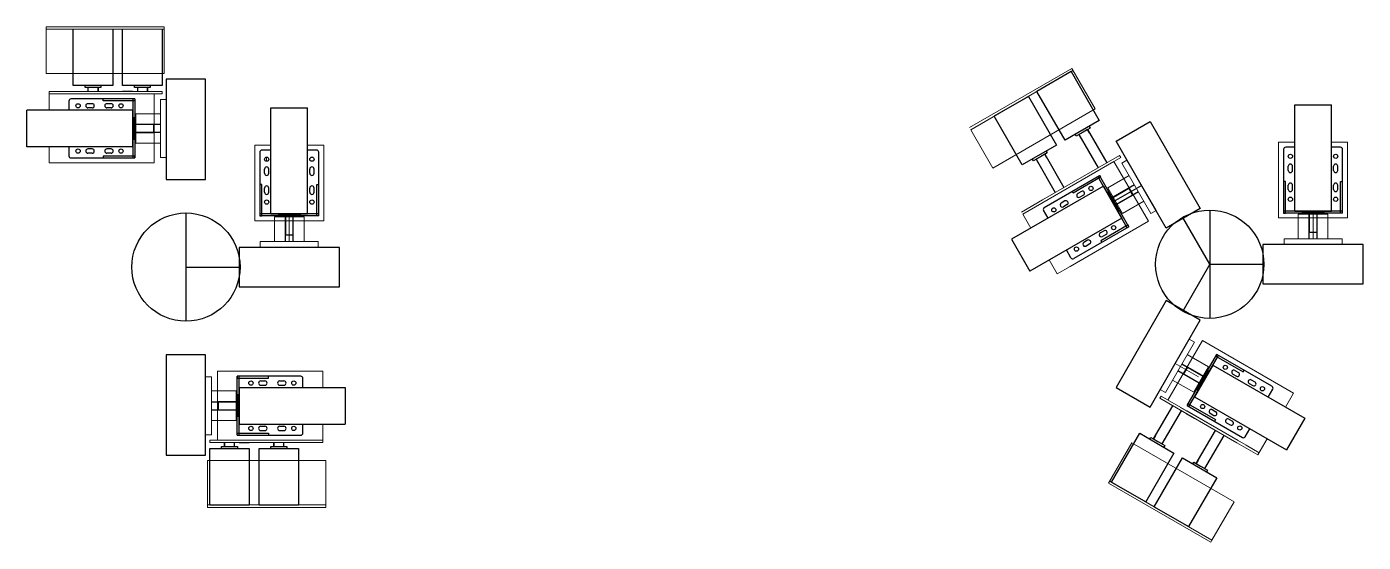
# Model space of a CAD drawing. Header units: millimetres. Extents: x -15418 to 43885, y -27590 to 23052.
# Drawn here: x 15803 to 17161, y 2806 to 3329 of the extents above; entities that cross this region are included whole.
import ezdxf

# ---------------------------------------------------------------- set-up
doc = ezdxf.new("R2010")
doc.units = ezdxf.units.MM
doc.header["$LTSCALE"] = 0.5
doc.layers.get('0').update_dxf_attribs({"lineweight": 5})
doc.layers.get('Defpoints').update_dxf_attribs({"color": 4})
for name, color, linetype in [('Layer1', 1, 'Continuous'), ('Layer10', 5, 'Continuous'), ('Layer2', 2, 'Continuous'), ('Layer3', 9, 'Continuous')]:
    doc.layers.add(name, color=color, linetype=linetype)
doc.layers.add('Layer8', color=7, linetype='Continuous', lineweight=5)
doc.layers.add('Layer9', color=3, linetype='Continuous', lineweight=5)

msp = doc.modelspace()

# ---------------------------------------------------------------- linework, layer by layer
at = {"transparency": 33554661}
for p, q in [((15910.1765, 3260.9927), (15849.7965, 3260.9927)), ((15944.3415, 3255.4927), (15938.3415, 3255.4927)), ((15938.3415, 3255.4927), (15938.3415, 3196.4927)), ((15944.3415, 3196.4927), (15944.3415, 3255.4927)), ((15913.3415, 3240.9927), (15913.3415, 3210.9927)), ((15938.3415, 3240.9927), (15913.3415, 3240.9927)), ((15938.3415, 3210.9927), (15913.3415, 3210.9927)), ((15938.3415, 3196.4927), (15944.3415, 3196.4927)), ((16915.4211, 3190.7176), (16920.6172, 3193.7176)), ((16920.6172, 3193.7176), (16950.1172, 3142.6221)), ((16922.6711, 3178.1602), (16901.0204, 3165.6602)), ((16944.9211, 3139.6221), (16915.4211, 3190.7176)), ((16916.0204, 3139.6795), (16901.0204, 3165.6602)), ((16937.6711, 3152.1795), (16916.0204, 3139.6795)), ((16950.1172, 3142.6221), (16944.9211, 3139.6221)), ((17124.7247, 3139.0392), (17094.7247, 3139.0392)), ((17094.7247, 3114.0392), (17094.7247, 3139.0392)), ((17109.7247, 3114.0392), (17109.7247, 3139.0392)), ((17124.7247, 3114.0392), (17124.7247, 3139.0392)), ((16084.3415, 3136.1731), (16054.3415, 3136.1731)), ((16054.3415, 3111.1731), (16054.3415, 3136.1731)), ((16069.3415, 3111.1731), (16069.3415, 3136.1731)), ((16084.3415, 3111.1731), (16084.3415, 3136.1731)), ((16098.8415, 3111.1731), (16039.8415, 3111.1731)), ((16039.8415, 3111.1731), (16039.8415, 3105.1731)), ((16098.8415, 3105.1731), (16098.8415, 3111.1731)), ((16923.2795, 3120.7765), (16870.9888, 3090.5865)), ((17139.2247, 3114.0392), (17080.2247, 3114.0392)), ((17080.2247, 3114.0392), (17080.2247, 3108.0392)), ((17139.2247, 3108.0392), (17139.2247, 3114.0392)), ((16039.8415, 3105.1731), (16098.8415, 3105.1731)), ((17080.2247, 3108.0392), (17139.2247, 3108.0392)), ((16983.938, 3012.0356), (16954.438, 2960.9401)), ((16959.6342, 2957.9401), (16989.1342, 3009.0356)), ((16989.1342, 3009.0356), (16983.938, 3012.0356)), ((16981.8842, 2996.4783), (17003.5348, 2983.9783)), ((16969.5981, 2987.1982), (16993.1737, 2973.5868)), ((16988.5348, 2957.9975), (17003.5348, 2983.9783)), ((15990.3415, 2973.8534), (15984.3415, 2973.8534)), ((15984.3415, 2973.8534), (15984.3415, 2914.8534)), ((15990.3415, 2914.8534), (15990.3415, 2973.8534)), ((16954.438, 2960.9401), (16959.6342, 2957.9401)), ((16966.8842, 2970.4975), (16988.5348, 2957.9975)), ((15990.3415, 2959.3534), (16015.3415, 2959.3534)), ((16015.3415, 2929.3534), (16015.3415, 2959.3534)), ((16981.2758, 2939.0945), (17033.5664, 2908.9045)), ((15990.3415, 2929.3534), (16015.3415, 2929.3534)), ((15984.3415, 2914.8534), (15990.3415, 2914.8534)), ((16018.5065, 2909.3534), (16078.8865, 2909.3534))]:
    msp.add_line(p, q, dxfattribs=at)
at = {"layer": 'Defpoints', "transparency": 33554661}
for p, q in [((15845.4815, 3253.8427), (15845.4815, 3244.6427)), ((15912.3415, 3255.9927), (15847.6315, 3255.9927)), ((15869.0415, 3251.1427), (15864.7415, 3251.1427)), ((15869.0415, 3246.8427), (15864.7415, 3246.8427)), ((15880.3415, 3253.9927), (15880.3415, 3255.9927)), ((15912.3415, 3253.9927), (15880.3415, 3253.9927)), ((15888.3415, 3251.1427), (15884.0415, 3251.1427)), ((15888.3415, 3246.8427), (15884.0415, 3246.8427)), ((15910.3415, 3255.9927), (15910.3415, 3195.9927)), ((15912.3415, 3255.9927), (15912.3415, 3195.9927)), ((15912.3415, 3255.9927), (15912.3415, 3253.9927)), ((15910.3415, 3236.9927), (15912.3415, 3236.9927)), ((15845.4815, 3207.3427), (15845.4815, 3198.1427)), ((15910.3415, 3214.9927), (15912.3415, 3214.9927)), ((17091.0747, 3206.8992), (17081.8747, 3206.8992)), ((17137.5747, 3206.8992), (17128.3747, 3206.8992)), ((15847.6315, 3195.9927), (15912.3415, 3195.9927)), ((15869.0415, 3205.1427), (15864.7415, 3205.1427)), ((15869.0415, 3200.8427), (15864.7415, 3200.8427)), ((15912.3415, 3197.9927), (15880.3415, 3197.9927)), ((15880.3415, 3197.9927), (15880.3415, 3195.9927)), ((15888.3415, 3205.1427), (15884.0415, 3205.1427)), ((15888.3415, 3200.8427), (15884.0415, 3200.8427)), ((15912.3415, 3195.9927), (15912.3415, 3197.9927)), ((16039.3415, 3201.8831), (16039.3415, 3137.1731)), ((16050.6915, 3204.0331), (16041.4915, 3204.0331)), ((16097.1915, 3204.0331), (16087.9915, 3204.0331)), ((16099.3415, 3137.1731), (16099.3415, 3201.8831)), ((17079.7247, 3204.7492), (17079.7247, 3140.0392)), ((17139.7247, 3140.0392), (17139.7247, 3204.7492)), ((16044.1915, 3180.4731), (16044.1915, 3184.7731)), ((16048.4915, 3180.4731), (16048.4915, 3184.7731)), ((16090.1915, 3180.4731), (16090.1915, 3184.7731)), ((16094.4915, 3180.4731), (16094.4915, 3184.7731)), ((16836.6139, 3145.7956), (16892.6544, 3178.1506)), ((16922.6544, 3126.1891), (16892.6544, 3178.1506)), ((16892.6544, 3178.1506), (16893.6544, 3176.4186)), ((17084.5747, 3183.3392), (17084.5747, 3187.6392)), ((17088.8747, 3183.3392), (17088.8747, 3187.6392)), ((17130.5747, 3183.3392), (17130.5747, 3187.6392)), ((17134.8747, 3183.3392), (17134.8747, 3187.6392)), ((16041.3415, 3169.1731), (16039.3415, 3169.1731)), ((16041.3415, 3137.1731), (16041.3415, 3169.1731)), ((16044.1915, 3161.1731), (16044.1915, 3165.4731)), ((16048.4915, 3161.1731), (16048.4915, 3165.4731)), ((16090.1915, 3161.1731), (16090.1915, 3165.4731)), ((16094.4915, 3161.1731), (16094.4915, 3165.4731)), ((16097.3415, 3137.1731), (16097.3415, 3169.1731)), ((16097.3415, 3169.1731), (16099.3415, 3169.1731)), ((16893.6544, 3176.4186), (16865.9416, 3160.4186)), ((16920.9223, 3125.1891), (16890.9223, 3177.1506)), ((17081.7247, 3172.0392), (17079.7247, 3172.0392)), ((17081.7247, 3140.0392), (17081.7247, 3172.0392)), ((17084.5747, 3164.0392), (17084.5747, 3168.3392)), ((17088.8747, 3164.0392), (17088.8747, 3168.3392)), ((17130.5747, 3164.0392), (17130.5747, 3168.3392)), ((17134.8747, 3164.0392), (17134.8747, 3168.3392)), ((17137.7247, 3140.0392), (17137.7247, 3172.0392)), ((17137.7247, 3172.0392), (17139.7247, 3172.0392)), ((16857.5805, 3152.3004), (16853.8566, 3150.1504)), ((16865.9416, 3160.4186), (16864.9416, 3162.1506)), ((16874.2948, 3161.9504), (16870.5709, 3159.8004)), ((16876.4448, 3158.2265), (16872.7209, 3156.0765)), ((16900.4223, 3160.6961), (16902.1544, 3161.6961)), ((16099.3415, 3139.1731), (16039.3415, 3139.1731)), ((16058.3415, 3139.1731), (16058.3415, 3137.1731)), ((16080.3415, 3139.1731), (16080.3415, 3137.1731)), ((16840.4269, 3134.8912), (16835.8269, 3142.8587)), ((16859.7305, 3148.5765), (16856.0066, 3146.4265)), ((16911.4223, 3141.6436), (16913.1544, 3142.6436)), ((17139.7247, 3142.0392), (17079.7247, 3142.0392)), ((17139.7247, 3140.0392), (17079.7247, 3140.0392)), ((17079.7247, 3140.0392), (17081.7247, 3140.0392)), ((17098.7247, 3142.0392), (17098.7247, 3140.0392)), ((17120.7247, 3142.0392), (17120.7247, 3140.0392)), ((17139.7247, 3140.0392), (17137.7247, 3140.0392)), ((16099.3415, 3137.1731), (16039.3415, 3137.1731)), ((16039.3415, 3137.1731), (16041.3415, 3137.1731)), ((16099.3415, 3137.1731), (16097.3415, 3137.1731)), ((16922.6544, 3126.1891), (16866.6139, 3093.8341)), ((16921.6544, 3127.9211), (16893.9416, 3111.9211)), ((16922.6544, 3126.1891), (16921.6544, 3127.9211)), ((16880.5805, 3112.4632), (16876.8566, 3110.3132)), ((16897.2948, 3122.1132), (16893.5709, 3119.9632)), ((16893.9416, 3111.9211), (16894.9416, 3110.1891)), ((16899.4448, 3118.3893), (16895.7209, 3116.2393)), ((16863.6769, 3094.621), (16859.0769, 3102.5885)), ((16882.7305, 3108.7393), (16879.0066, 3106.5893)), ((16981.9008, 2944.5071), (17011.9008, 2996.4686)), ((16983.6329, 2943.5071), (17013.6329, 2995.4686)), ((17011.9008, 2996.4686), (17010.9008, 2994.7366)), ((17010.9008, 2994.7366), (17038.6136, 2978.7366)), ((17067.9413, 2964.1136), (17011.9008, 2996.4686)), ((17004.1329, 2979.0142), (17002.4008, 2980.0142)), ((17028.1104, 2976.5445), (17031.8344, 2974.3945)), ((17030.2604, 2980.2684), (17033.9844, 2978.1184)), ((17038.6136, 2978.7366), (17039.6136, 2980.4686)), ((16081.0515, 2974.3534), (16016.3415, 2974.3534)), ((16016.3415, 2914.3534), (16016.3415, 2974.3534)), ((16016.3415, 2974.3534), (16016.3415, 2972.3534)), ((16016.3415, 2972.3534), (16048.3415, 2972.3534)), ((16018.3415, 2914.3534), (16018.3415, 2974.3534)), ((16040.3415, 2969.5034), (16044.6415, 2969.5034)), ((16040.3415, 2965.2034), (16044.6415, 2965.2034)), ((16048.3415, 2972.3534), (16048.3415, 2974.3534)), ((16059.6415, 2969.5034), (16063.9415, 2969.5034)), ((16059.6415, 2965.2034), (16063.9415, 2965.2034)), ((16083.2015, 2963.0034), (16083.2015, 2972.2034)), ((16993.1329, 2959.9616), (16991.4008, 2960.9616)), ((17044.8247, 2966.8945), (17048.5486, 2964.7445)), ((17046.9747, 2970.6184), (17050.6986, 2968.4684)), ((17064.1283, 2953.2092), (17068.7283, 2961.1767)), ((16018.3415, 2955.3534), (16016.3415, 2955.3534)), ((16981.9008, 2944.5071), (16982.9008, 2946.2392)), ((16981.9008, 2944.5071), (17037.9413, 2912.1521)), ((16982.9008, 2946.2392), (17010.6136, 2930.2392)), ((17005.1104, 2936.7073), (17008.8344, 2934.5573)), ((17007.2604, 2940.4312), (17010.9844, 2938.2812)), ((16018.3415, 2933.3534), (16016.3415, 2933.3534)), ((16040.3415, 2923.5034), (16044.6415, 2923.5034)), ((16059.6415, 2923.5034), (16063.9415, 2923.5034)), ((16083.2015, 2916.5034), (16083.2015, 2925.7034)), ((17010.6136, 2930.2392), (17009.6136, 2928.5071)), ((17021.8247, 2927.0573), (17025.5486, 2924.9073)), ((17023.9747, 2930.7812), (17027.6986, 2928.6312)), ((17040.8783, 2912.9391), (17045.4783, 2920.9065)), ((16016.3415, 2914.3534), (16016.3415, 2916.3534)), ((16016.3415, 2916.3534), (16048.3415, 2916.3534)), ((16016.3415, 2914.3534), (16081.0515, 2914.3534)), ((16040.3415, 2919.2034), (16044.6415, 2919.2034)), ((16048.3415, 2916.3534), (16048.3415, 2914.3534)), ((16059.6415, 2919.2034), (16063.9415, 2919.2034))]:
    msp.add_line(p, q, dxfattribs=at)
for centre in [(15854.7415, 3248.9927), (15898.3415, 3248.9927), (15854.7415, 3202.9927), (15898.3415, 3202.9927), (16046.3415, 3194.7731), (16092.3415, 3194.7731), (17086.7247, 3197.6392), (17132.7247, 3197.6392), (16884.03, 3165.0884), (16046.3415, 3151.1731), (16092.3415, 3151.1731), (17086.7247, 3154.0392), (17132.7247, 3154.0392), (16846.2713, 3143.2884), (16907.03, 3125.2513), (16869.2713, 3103.4513), (17020.5252, 2983.4065), (16030.3415, 2967.3534), (16073.9415, 2967.3534), (17058.2839, 2961.6065), (16997.5252, 2943.5693), (16030.3415, 2921.3534), (16073.9415, 2921.3534), (17035.2839, 2921.7693)]:
    msp.add_circle(centre, 2.15, dxfattribs=at)
for centre, start, end in [((15847.6315, 3253.8427), 90, 180), ((15864.7415, 3248.9927), 90, 270), ((15869.0415, 3248.9927), 270, 90), ((15884.0415, 3248.9927), 90, 270), ((15888.3415, 3248.9927), 270, 90), ((17081.8747, 3204.7492), 90, 180), ((17137.5747, 3204.7492), 0, 90), ((15847.6315, 3198.1427), 180, 270), ((15864.7415, 3202.9927), 90, 270), ((15869.0415, 3202.9927), 270, 90), ((15884.0415, 3202.9927), 90, 270), ((15888.3415, 3202.9927), 270, 90), ((16041.4915, 3201.8831), 90, 180), ((16097.1915, 3201.8831), 0, 90), ((16046.3415, 3184.7731), 0, 180), ((16046.3415, 3180.4731), 180, 0), ((16092.3415, 3184.7731), 0, 180), ((16092.3415, 3180.4731), 180, 0), ((17086.7247, 3187.6392), 0, 180), ((17086.7247, 3183.3392), 180, 0), ((17132.7247, 3187.6392), 0, 180), ((17132.7247, 3183.3392), 180, 0), ((16046.3415, 3165.4731), 0, 180), ((16092.3415, 3165.4731), 0, 180), ((17086.7247, 3168.3392), 0, 180), ((17132.7247, 3168.3392), 0, 180), ((16046.3415, 3161.1731), 180, 0), ((16092.3415, 3161.1731), 180, 0), ((16858.6555, 3150.4384), 300, 120), ((16871.6459, 3157.9384), 120, 300), ((16875.3698, 3160.0884), 300, 120), ((17086.7247, 3164.0392), 180, 0), ((17132.7247, 3164.0392), 180, 0), ((16837.6889, 3143.9337), 120, 210), ((16854.9316, 3148.2884), 120, 300), ((16877.9316, 3108.4513), 120, 300), ((16881.6555, 3110.6013), 300, 120), ((16894.6459, 3118.1013), 120, 300), ((16898.3698, 3120.2513), 300, 120), ((16865.5389, 3095.696), 210, 300), ((17029.1854, 2978.4065), 60, 240), ((17032.9094, 2976.2565), 240, 60), ((16040.3415, 2967.3534), 90, 270), ((16044.6415, 2967.3534), 270, 90), ((16059.6415, 2967.3534), 90, 270), ((16063.9415, 2967.3534), 270, 90), ((16081.0515, 2972.2034), 0, 90), ((17045.8997, 2968.7565), 60, 240), ((17049.6236, 2966.6065), 240, 60), ((17066.8663, 2962.2517), 330, 60), ((17006.1854, 2938.5693), 60, 240), ((17009.9094, 2936.4193), 240, 60), ((16040.3415, 2921.3534), 90, 270), ((16044.6415, 2921.3534), 270, 90), ((16059.6415, 2921.3534), 90, 270), ((16063.9415, 2921.3534), 270, 90), ((17022.8997, 2928.9193), 60, 240), ((17026.6236, 2926.7693), 240, 60), ((16081.0515, 2916.5034), 270, 0), ((17039.0163, 2914.0141), 240, 330)]:
    msp.add_arc(centre, 2.15, start, end, dxfattribs=at)
at = {"layer": 'Layer1', "transparency": 33554661}
for p, q in [((16050.6915, 3246.9731), (16087.9915, 3246.9731)), ((16050.6915, 3139.1731), (16050.6915, 3246.9731)), ((16087.9915, 3139.1731), (16087.9915, 3246.9731)), ((17091.0747, 3249.8392), (17128.3747, 3249.8392)), ((17091.0747, 3142.0392), (17091.0747, 3249.8392)), ((17128.3747, 3142.0392), (17128.3747, 3249.8392)), ((15910.3415, 3244.6427), (15802.5415, 3244.6427)), ((15802.5415, 3207.3427), (15802.5415, 3244.6427)), ((15910.3415, 3207.3427), (15910.3415, 3244.6427)), ((15910.3415, 3236.9927), (15911.6415, 3236.9927)), ((15911.6415, 3214.9927), (15911.6415, 3236.9927)), ((15910.3415, 3229.9927), (15911.6415, 3229.9927)), ((15910.3415, 3225.9927), (15911.6415, 3225.9927)), ((15910.3415, 3221.9927), (15911.6415, 3221.9927)), ((15931.6415, 3229.9927), (15911.6415, 3229.9927)), ((15911.6415, 3221.9927), (15931.6415, 3221.9927)), ((15931.6415, 3221.9927), (15931.6415, 3229.9927)), ((15910.3415, 3207.3427), (15802.5415, 3207.3427)), ((15910.3415, 3214.9927), (15911.6415, 3214.9927)), ((16896.5973, 3167.3212), (16803.2398, 3113.4212)), ((16896.5973, 3167.3212), (16915.2473, 3135.0185)), ((16905.0482, 3155.2839), (16922.3687, 3165.2839)), ((16922.3687, 3165.2839), (16926.3687, 3158.3557)), ((16900.4223, 3160.6961), (16901.5482, 3161.3461)), ((16901.5482, 3161.3461), (16912.5482, 3142.2936)), ((16903.9223, 3154.6339), (16905.0482, 3155.2839)), ((16905.9223, 3151.1698), (16907.0482, 3151.8198)), ((16926.3687, 3158.3557), (16909.0482, 3148.3557)), ((16050.6915, 3139.1731), (16087.9915, 3139.1731)), ((16058.3415, 3139.1731), (16058.3415, 3137.8731)), ((16058.3415, 3137.8731), (16080.3415, 3137.8731)), ((16065.3415, 3139.1731), (16065.3415, 3137.8731)), ((16065.3415, 3137.8731), (16065.3415, 3117.8731)), ((16069.3415, 3139.1731), (16069.3415, 3137.8731)), ((16073.3415, 3139.1731), (16073.3415, 3137.8731)), ((16073.3415, 3117.8731), (16073.3415, 3137.8731)), ((16080.3415, 3139.1731), (16080.3415, 3137.8731)), ((16907.9223, 3147.7057), (16909.0482, 3148.3557)), ((16911.4223, 3141.6436), (16912.5482, 3142.2936)), ((17091.0747, 3142.0392), (17128.3747, 3142.0392)), ((17098.7247, 3142.0392), (17098.7247, 3140.7392)), ((17098.7247, 3140.7392), (17120.7247, 3140.7392)), ((17105.7247, 3142.0392), (17105.7247, 3140.7392)), ((17105.7247, 3140.7392), (17105.7247, 3120.7392)), ((17109.7247, 3142.0392), (17109.7247, 3140.7392)), ((17113.7247, 3142.0392), (17113.7247, 3140.7392)), ((17113.7247, 3120.7392), (17113.7247, 3140.7392)), ((17120.7247, 3142.0392), (17120.7247, 3140.7392)), ((16915.2473, 3135.0185), (16821.8898, 3081.1185)), ((16065.3415, 3117.8731), (16073.3415, 3117.8731)), ((16803.2398, 3113.4212), (16821.8898, 3081.1185)), ((17105.7247, 3120.7392), (17113.7247, 3120.7392)), ((16982.1865, 2983.602), (16978.1865, 2976.6738)), ((16978.1865, 2976.6738), (16995.5071, 2966.6738)), ((16999.5071, 2973.602), (16982.1865, 2983.602)), ((17007.9579, 2985.6392), (16989.3079, 2953.3365)), ((17003.0071, 2979.6642), (16992.0071, 2960.6116)), ((17004.1329, 2979.0142), (17003.0071, 2979.6642)), ((17007.9579, 2985.6392), (17101.3154, 2931.7392)), ((16018.3415, 2963.0034), (16018.3415, 2925.7034)), ((16018.3415, 2963.0034), (16126.1415, 2963.0034)), ((16126.1415, 2963.0034), (16126.1415, 2925.7034)), ((16996.6329, 2966.0238), (16995.5071, 2966.6738)), ((16998.6329, 2969.4879), (16997.5071, 2970.1379)), ((17000.6329, 2972.952), (16999.5071, 2973.602)), ((16017.0415, 2948.3534), (15997.0415, 2948.3534)), ((15997.0415, 2948.3534), (15997.0415, 2940.3534)), ((16018.3415, 2955.3534), (16017.0415, 2955.3534)), ((16017.0415, 2955.3534), (16017.0415, 2933.3534)), ((16018.3415, 2948.3534), (16017.0415, 2948.3534)), ((16989.3079, 2953.3365), (17082.6654, 2899.4365)), ((16993.1329, 2959.9616), (16992.0071, 2960.6116)), ((15997.0415, 2940.3534), (16017.0415, 2940.3534)), ((16018.3415, 2944.3534), (16017.0415, 2944.3534)), ((16018.3415, 2940.3534), (16017.0415, 2940.3534)), ((16018.3415, 2933.3534), (16017.0415, 2933.3534)), ((16018.3415, 2925.7034), (16126.1415, 2925.7034)), ((17101.3154, 2931.7392), (17082.6654, 2899.4365))]:
    msp.add_line(p, q, dxfattribs=at)
at = {"layer": 'Layer10', "transparency": 33554661}
for p, q in [((15984.3415, 3276.1725), (15944.3415, 3276.1725)), ((15944.3415, 3276.1725), (15944.3415, 3225.1725)), ((15984.3415, 3174.1725), (15984.3415, 3276.1725)), ((16909.4571, 3213.0475), (16944.0981, 3233.0475)), ((16944.0981, 3233.0475), (16995.0981, 3144.7129)), ((15944.3415, 3225.1725), (15944.3415, 3174.1725)), ((16934.9571, 3168.8802), (16909.4571, 3213.0475)), ((15944.3415, 3174.1725), (15984.3415, 3174.1725)), ((16907.0482, 3151.8198), (16935.3672, 3168.1698)), ((16960.4571, 3124.7129), (16934.9571, 3168.8802)), ((15964.3415, 3140.1725), (15964.3415, 3030.1736)), ((16995.0981, 3144.7129), (16960.4571, 3124.7129)), ((17004.7247, 3143.0386), (17004.7247, 3033.0397)), ((17004.7247, 3088.0392), (16977.2776, 3135.5789)), ((16069.3415, 3105.1731), (16018.3415, 3105.1731)), ((16018.3415, 3105.1731), (16018.3415, 3065.1731)), ((16120.3415, 3105.1731), (16069.3415, 3105.1731)), ((16120.3415, 3065.1731), (16120.3415, 3105.1731)), ((17109.7247, 3108.0392), (17058.7247, 3108.0392)), ((17058.7247, 3108.0392), (17058.7247, 3068.0392)), ((17160.7247, 3108.0392), (17109.7247, 3108.0392)), ((17160.7247, 3068.0392), (17160.7247, 3108.0392)), ((15964.3415, 3085.1731), (16019.3415, 3085.1731)), ((17004.7247, 3088.0392), (16977.2776, 3040.4995)), ((17004.7247, 3088.0392), (17059.7247, 3088.0392)), ((16018.3415, 3065.1731), (16120.3415, 3065.1731)), ((17058.7247, 3068.0392), (17160.7247, 3068.0392)), ((16960.4571, 3051.3655), (16909.4571, 2963.0309)), ((16995.0981, 3031.3655), (16960.4571, 3051.3655)), ((16969.5981, 2987.1982), (16995.0981, 3031.3655)), ((15984.3415, 2996.1736), (15944.3415, 2996.1736)), ((15944.3415, 2996.1736), (15944.3415, 2894.1736)), ((15984.3415, 2945.1736), (15984.3415, 2996.1736)), ((16944.0981, 2943.0309), (16969.5981, 2987.1982)), ((16909.4571, 2963.0309), (16944.0981, 2943.0309)), ((15984.3415, 2894.1736), (15984.3415, 2945.1736)), ((15944.3415, 2894.1736), (15984.3415, 2894.1736))]:
    msp.add_line(p, q, dxfattribs=at)
for centre in [(15964.3415, 3085.1731), (17004.7247, 3088.0392)]:
    msp.add_circle(centre, 55, dxfattribs=at)
at = {"layer": 'Layer2', "transparency": 33554661}
for p, q in [((15849.8065, 3269.4927), (15849.8065, 3326.7727)), ((15889.9865, 3326.7727), (15889.9865, 3269.4927)), ((15899.9865, 3269.4927), (15899.9865, 3326.7727)), ((15940.1665, 3326.7727), (15940.1665, 3269.4927)), ((16863.8616, 3283.6713), (16829.0647, 3263.5813)), ((16863.8616, 3283.6713), (16892.5016, 3234.0653)), ((15889.9865, 3269.4927), (15849.8065, 3269.4927)), ((15861.8465, 3267.4927), (15861.8465, 3269.4927)), ((15869.8965, 3267.4927), (15861.8465, 3267.4927)), ((15869.8965, 3267.4927), (15864.7965, 3267.4927)), ((15864.7965, 3267.4927), (15864.7965, 3263.4927)), ((15864.7965, 3267.4927), (15864.7965, 3263.4927)), ((15874.9965, 3267.4927), (15869.8965, 3267.4927)), ((15877.9465, 3267.4927), (15869.8965, 3267.4927)), ((15874.9965, 3263.4927), (15874.9965, 3267.4927)), ((15874.9965, 3267.4927), (15874.9965, 3263.4927)), ((15877.9465, 3269.4927), (15877.9465, 3267.4927)), ((15910.1765, 3263.4927), (15899.9765, 3263.4927)), ((15940.1665, 3269.4927), (15899.9865, 3269.4927)), ((15912.0265, 3267.4927), (15912.0265, 3269.4927)), ((15920.0765, 3267.4927), (15912.0265, 3267.4927)), ((15920.0765, 3267.4927), (15914.9765, 3267.4927)), ((15914.9765, 3267.4927), (15914.9765, 3263.4927)), ((15914.9765, 3267.4927), (15914.9765, 3263.4927)), ((15925.1765, 3267.4927), (15920.0765, 3267.4927)), ((15928.1265, 3267.4927), (15920.0765, 3267.4927)), ((15925.1765, 3263.4927), (15925.1765, 3267.4927)), ((15925.1765, 3267.4927), (15925.1765, 3263.4927)), ((15928.1265, 3269.4927), (15928.1265, 3267.4927)), ((16857.7047, 3213.9753), (16829.0647, 3263.5813)), ((16820.4044, 3258.5813), (16785.6075, 3238.4913)), ((16820.4044, 3258.5813), (16849.0444, 3208.9753)), ((16814.2475, 3188.8853), (16785.6075, 3238.4913)), ((16892.5016, 3234.0653), (16857.7047, 3213.9753)), ((15938.3415, 3229.9927), (15913.3415, 3229.9927)), ((15938.3415, 3221.9927), (15913.3415, 3221.9927)), ((16869.1316, 3218.2633), (16868.1316, 3219.9953)), ((16876.1031, 3222.2883), (16869.1316, 3218.2633)), ((16876.1031, 3222.2883), (16871.6864, 3219.7383)), ((16871.6864, 3219.7383), (16873.6864, 3216.2742)), ((16871.6864, 3219.7383), (16891.1864, 3185.9633)), ((16883.0746, 3226.3133), (16876.1031, 3222.2883)), ((16880.5198, 3224.8383), (16876.1031, 3222.2883)), ((16882.5198, 3221.3742), (16880.5198, 3224.8383)), ((16880.5198, 3224.8383), (16900.0198, 3191.0633)), ((16882.0746, 3228.0453), (16883.0746, 3226.3133)), ((16849.0444, 3208.9753), (16814.2475, 3188.8853)), ((16825.6744, 3193.1733), (16824.6744, 3194.9053)), ((16832.6459, 3197.1983), (16825.6744, 3193.1733)), ((16832.6459, 3197.1983), (16828.2292, 3194.6483)), ((16828.2292, 3194.6483), (16830.2292, 3191.1842)), ((16828.2292, 3194.6483), (16847.7292, 3160.8733)), ((16839.6175, 3201.2233), (16832.6459, 3197.1983)), ((16837.0627, 3199.7483), (16832.6459, 3197.1983)), ((16839.0627, 3196.2842), (16837.0627, 3199.7483)), ((16837.0627, 3199.7483), (16856.5627, 3165.9733)), ((16838.6175, 3202.9553), (16839.6175, 3201.2233)), ((16928.1711, 3168.6339), (16906.5204, 3156.1339)), ((16932.1711, 3161.7057), (16910.5204, 3149.2057)), ((17105.7247, 3114.0392), (17105.7247, 3139.0392)), ((17113.7247, 3114.0392), (17113.7247, 3139.0392)), ((16065.3415, 3111.1731), (16065.3415, 3136.1731)), ((16073.3415, 3111.1731), (16073.3415, 3136.1731)), ((16972.3842, 2980.0238), (16994.0348, 2967.5238)), ((16976.3842, 2986.952), (16998.0348, 2974.452)), ((15990.3415, 2948.3534), (16015.3415, 2948.3534)), ((15990.3415, 2940.3534), (16015.3415, 2940.3534)), ((16947.5354, 2910.6544), (16967.0354, 2944.4294)), ((16956.3689, 2905.5544), (16975.8689, 2939.3294)), ((16980.0258, 2936.9294), (16988.8592, 2931.8294)), ((16003.5065, 2906.8534), (16003.5065, 2902.8534)), ((16003.5065, 2902.8534), (16003.5065, 2906.8534)), ((16013.7065, 2902.8534), (16013.7065, 2906.8534)), ((16013.7065, 2902.8534), (16013.7065, 2906.8534)), ((16018.5065, 2906.8534), (16028.7065, 2906.8534)), ((16053.6865, 2906.8534), (16053.6865, 2902.8534)), ((16053.6865, 2902.8534), (16053.6865, 2906.8534)), ((16063.8865, 2902.8534), (16063.8865, 2906.8534)), ((16063.8865, 2902.8534), (16063.8865, 2906.8534)), ((16904.9137, 2866.8114), (16933.5537, 2916.4174)), ((16933.5537, 2916.4174), (16968.3506, 2896.3274)), ((16943.9806, 2910.3974), (16944.9806, 2912.1294)), ((16944.9806, 2912.1294), (16951.9521, 2908.1044)), ((16949.5354, 2914.1185), (16947.5354, 2910.6544)), ((16947.5354, 2910.6544), (16951.9521, 2908.1044)), ((16951.9521, 2908.1044), (16956.3689, 2905.5544)), ((16951.9521, 2908.1044), (16958.9236, 2904.0794)), ((16956.3689, 2905.5544), (16958.3689, 2909.0185)), ((16990.9926, 2885.5644), (17010.4926, 2919.3394)), ((16999.826, 2880.4644), (17019.326, 2914.2394)), ((15988.5165, 2900.8534), (16028.6965, 2900.8534)), ((15988.5165, 2843.5734), (15988.5165, 2900.8534)), ((16000.5565, 2900.8534), (16000.5565, 2902.8534)), ((16000.5565, 2902.8534), (16008.6065, 2902.8534)), ((16003.5065, 2902.8534), (16008.6065, 2902.8534)), ((16008.6065, 2902.8534), (16013.7065, 2902.8534)), ((16008.6065, 2902.8534), (16016.6565, 2902.8534)), ((16016.6565, 2902.8534), (16016.6565, 2900.8534)), ((16028.6965, 2900.8534), (16028.6965, 2843.5734)), ((16038.6965, 2900.8534), (16078.8765, 2900.8534)), ((16038.6965, 2843.5734), (16038.6965, 2900.8534)), ((16050.7365, 2900.8534), (16050.7365, 2902.8534)), ((16050.7365, 2902.8534), (16058.7865, 2902.8534)), ((16053.6865, 2902.8534), (16058.7865, 2902.8534)), ((16058.7865, 2902.8534), (16063.8865, 2902.8534)), ((16058.7865, 2902.8534), (16066.8365, 2902.8534)), ((16066.8365, 2902.8534), (16066.8365, 2900.8534)), ((16078.8765, 2900.8534), (16078.8765, 2843.5734)), ((16968.3506, 2896.3274), (16939.7106, 2846.7214)), ((16958.9236, 2904.0794), (16957.9236, 2902.3474)), ((16948.3708, 2841.7214), (16977.0108, 2891.3274)), ((16977.0108, 2891.3274), (17011.8077, 2871.2374)), ((16987.4378, 2885.3074), (16988.4378, 2887.0394)), ((16988.4378, 2887.0394), (16995.4093, 2883.0144)), ((16992.9926, 2889.0285), (16990.9926, 2885.5644)), ((16990.9926, 2885.5644), (16995.4093, 2883.0144)), ((16995.4093, 2883.0144), (16999.826, 2880.4644)), ((16995.4093, 2883.0144), (17002.3808, 2878.9894)), ((16999.826, 2880.4644), (17001.826, 2883.9285)), ((16904.9137, 2866.8114), (16939.7106, 2846.7214)), ((17011.8077, 2871.2374), (16983.1677, 2821.6314)), ((17002.3808, 2878.9894), (17001.3808, 2877.2574)), ((15988.5165, 2843.5734), (16028.6965, 2843.5734)), ((16038.6965, 2843.5734), (16078.8765, 2843.5734)), ((16948.3708, 2841.7214), (16983.1677, 2821.6314))]:
    msp.add_line(p, q, dxfattribs=at)
at = {"layer": 'Layer3', "transparency": 33554661}
for p, q in [((15912.3415, 3225.9927), (15913.3415, 3225.9927)), ((16907.6544, 3152.1698), (16908.5204, 3152.6698)), ((17109.7247, 3140.0392), (17109.7247, 3139.0392)), ((16069.3415, 3137.1731), (16069.3415, 3136.1731)), ((16996.9008, 2970.4879), (16996.0348, 2970.9879)), ((16016.3415, 2944.3534), (16015.3415, 2944.3534))]:
    msp.add_line(p, q, dxfattribs=at)
at = {"layer": 'Layer8', "transparency": 33554661}
msp.add_line((16046.3415, 3196.9231), (16046.3415, 3192.6231), dxfattribs=at)
at = {"layer": 'Layer9', "transparency": 33554661}
for p, q in [((15942.2903, 3329.2727), (15822.2915, 3329.2727)), ((15822.2915, 3326.7727), (15822.2915, 3329.2727)), ((15942.2903, 3281.7727), (15942.2903, 3329.2727)), ((15942.2903, 3326.7727), (15822.2915, 3326.7727)), ((15822.2915, 3326.7727), (15822.2915, 3281.7727)), ((15912.3415, 3326.7727), (15835.4815, 3326.7727)), ((16864.4508, 3286.8982), (16760.5288, 3226.8988)), ((16888.2008, 3245.762), (16864.4508, 3286.8982)), ((15822.2915, 3281.7727), (15942.2903, 3281.7727)), ((16865.7008, 3284.7331), (16761.7788, 3224.7338)), ((15825.1815, 3263.4927), (15825.1815, 3244.6427)), ((15825.1815, 3263.4927), (15849.7965, 3263.4927)), ((15840.4815, 3260.9927), (15825.1815, 3260.9927)), ((15917.3415, 3260.9927), (15840.4815, 3260.9927)), ((15940.1765, 3260.9927), (15840.4815, 3260.9927)), ((15940.1765, 3263.4927), (15849.7965, 3263.4927)), ((15932.1815, 3260.9927), (15932.1815, 3190.9927)), ((15940.1765, 3263.4927), (15940.1765, 3260.9927)), ((16784.2788, 3185.7626), (16888.2008, 3245.762)), ((16761.7788, 3224.7338), (16784.2788, 3185.7626)), ((15825.1815, 3207.3427), (15825.1815, 3190.9927)), ((16050.6915, 3209.0331), (16034.3415, 3209.0331)), ((16034.3415, 3209.0331), (16034.3415, 3132.1731)), ((16104.3415, 3209.0331), (16087.9915, 3209.0331)), ((16104.3415, 3132.1731), (16104.3415, 3209.0331)), ((17091.0747, 3211.8992), (17074.7247, 3211.8992)), ((17074.7247, 3211.8992), (17074.7247, 3135.0392)), ((17144.7247, 3211.8992), (17128.3747, 3211.8992)), ((17144.7247, 3135.0392), (17144.7247, 3211.8992)), ((16814.6716, 3138.9007), (16907.3363, 3192.4007)), ((16914.2602, 3196.3982), (16827.9218, 3146.5507)), ((16913.0102, 3198.5633), (16834.7388, 3153.3733)), ((16942.3363, 3131.779), (16907.3363, 3192.4007)), ((16913.0102, 3198.5633), (16914.2602, 3196.3982)), ((15825.1815, 3190.9927), (15932.1815, 3190.9927)), ((16813.4216, 3141.0658), (16834.7388, 3153.3733)), ((16822.8466, 3124.7412), (16814.6716, 3138.9007)), ((16104.3415, 3132.1731), (16034.3415, 3132.1731)), ((16942.3363, 3131.779), (16862.9218, 3085.929)), ((17144.7247, 3135.0392), (17074.7247, 3135.0392)), ((16849.6716, 3078.279), (16841.4966, 3092.4385)), ((16862.9218, 3085.929), (16849.6716, 3078.279)), ((16962.2189, 2950.097), (16997.2189, 3010.7188)), ((17089.8836, 2957.2188), (16997.2189, 3010.7188)), ((16103.5015, 2979.3534), (15996.5015, 2979.3534)), ((15996.5015, 2909.3534), (15996.5015, 2979.3534)), ((16103.5015, 2963.0034), (16103.5015, 2979.3534)), ((16954.045, 2951.9294), (16955.295, 2954.0945)), ((16954.045, 2951.9294), (17032.3164, 2906.7394)), ((16955.295, 2954.0945), (17041.6334, 2904.247)), ((17081.7086, 2943.0592), (17089.8836, 2957.2188)), ((16975.0707, 2942.677), (17041.6334, 2904.247)), ((16103.5015, 2909.3534), (16103.5015, 2925.7034)), ((15988.5065, 2906.8534), (15988.5065, 2909.3534)), ((15988.5065, 2909.3534), (16088.2015, 2909.3534)), ((15988.5065, 2906.8534), (16078.8865, 2906.8534)), ((16011.3415, 2909.3534), (16088.2015, 2909.3534)), ((16103.5015, 2906.8534), (16078.8865, 2906.8534)), ((16088.2015, 2909.3534), (16103.5015, 2909.3534)), ((16103.5015, 2909.3534), (16103.5015, 2906.8534)), ((16925.5745, 2906.8445), (16901.8245, 2865.7082)), ((17029.4964, 2846.8451), (16925.5745, 2906.8445)), ((17053.6336, 2894.4319), (17032.3164, 2906.7394)), ((17053.6336, 2894.4319), (17063.0586, 2910.7565)), ((17041.6334, 2904.247), (17054.8836, 2896.597)), ((16106.3915, 2888.5734), (15986.3928, 2888.5734)), ((15986.3928, 2888.5734), (15986.3928, 2841.0734)), ((16106.3915, 2843.5734), (16106.3915, 2888.5734)), ((16903.0745, 2867.8733), (17006.9964, 2807.8739)), ((16901.8245, 2865.7082), (17005.7464, 2805.7089)), ((15986.3928, 2843.5734), (16106.3915, 2843.5734)), ((15986.3928, 2841.0734), (16106.3915, 2841.0734)), ((16106.3915, 2843.5734), (16106.3915, 2841.0734)), ((17006.9964, 2807.8739), (17029.4964, 2846.8451)), ((17006.9964, 2807.8739), (17005.7464, 2805.7089))]:
    msp.add_line(p, q, dxfattribs=at)

doc.saveas('drawing.dxf')
